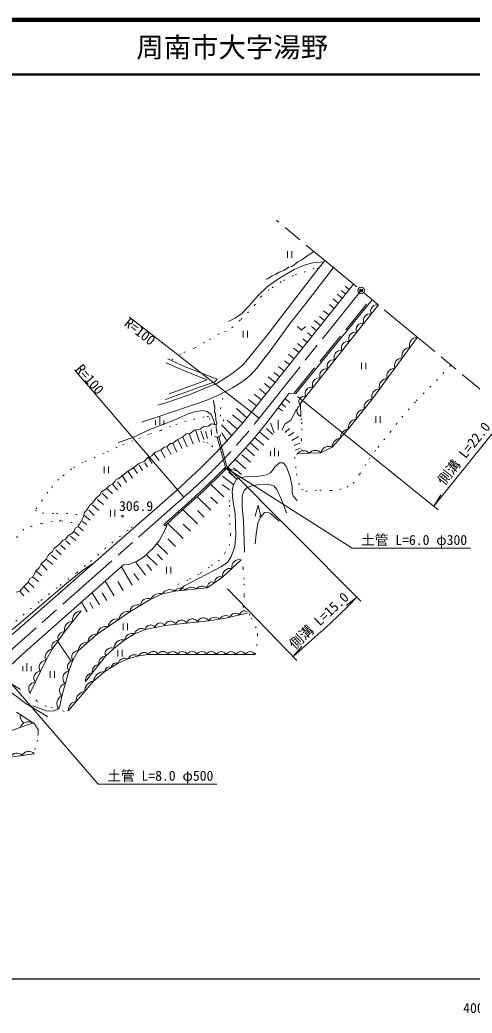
# Model space of a CAD drawing. Units: millimetres, scale not verified. Extents: x 40000 to 680000, y 20000 to 380000.
# Drawn here: x 383738 to 466356, y 198715 to 380000 of the extents above; entities that cross this region are included whole.
import ezdxf
from ezdxf.enums import TextEntityAlignment as Align

# ---------------------------------------------------------------- set-up
doc = ezdxf.new("R2010")
doc.units = ezdxf.units.MM
doc.header["$LTSCALE"] = 1000
doc.header["$PDMODE"] = 32
doc.header["$PDSIZE"] = 500
for name, pattern in [('CHAIN', [18.5, 12, -1.5, 3.5, -1.5]), ('DASHED', [7.5, 6, -1.5]), ('DOTTED', [1.75, 0.25, -1.5])]:
    doc.linetypes.add(name, pattern=pattern)
for name, color, linetype, lineweight in [('M-BGD', 7, 'Continuous', 13), ('M-BMK', 2, 'CHAIN', 13), ('M-BMK-SRVR', 3, 'Continuous', 13), ('M-STR-HTXT', 7, 'Continuous', 13), ('M-TTL', 2, 'Continuous', 140), ('M-TTL-BAND', 7, 'Continuous', 25), ('M-TTL-LINE', 7, 'Continuous', 50)]:
    doc.layers.add(name, color=color, linetype=linetype, lineweight=lineweight)
doc.layers.add('M-OTRS', color=6, linetype='Continuous')
doc.layers.add('M-TTL-TXT', color=7, linetype='Continuous')
doc.styles.add('ＭＳ ゴシック', font='')
doc.styles.get('ＭＳ ゴシック').set_extended_font_data('MS Gothic')

msp = doc.modelspace()

# ---------------------------------------------------------------- linework, layer by layer
at = {"layer": 'M-BGD'}
for p, q in [((432608, 337770), (432608, 336570)), ((433408, 337770), (433408, 336570)), ((426044, 308390), (444664, 331779)), ((442455, 330620), (443242, 329993)), ((443155, 331401), (443894, 330812)), ((440958, 329055), (441899, 328306)), ((441696, 329906), (442600, 329186)), ((439230, 326917), (440187, 326155)), ((440273, 328021), (441129, 327339)), ((437562, 325115), (438662, 324239)), ((438448, 325876), (439376, 325137)), ((424534, 323244), (424534, 322044)), ((425334, 323244), (425334, 322044)), ((436273, 322895), (437080, 322252)), ((437026, 324006), (437913, 323299)), ((434426, 320929), (435406, 320149)), ((435447, 321801), (436226, 321180)), ((433725, 320109), (434734, 319306)), ((432108, 317785), (432974, 317095)), ((432802, 318971), (433822, 318159)), ((446160, 317419), (446160, 316219)), ((446960, 317419), (446960, 316219)), ((430165, 315648), (431179, 314840)), ((430955, 316750), (432023, 315900)), ((429091, 314843), (430371, 313825)), ((427512, 312630), (428680, 311700)), ((428444, 313615), (429521, 312758)), ((425501, 310687), (426953, 309531)), ((426566, 311700), (427860, 310670)), ((433069, 310082), (432179, 310882)), ((423326, 309071), (425208, 307367)), ((431695, 308633), (430921, 309216)), ((432289, 309316), (431504, 309988)), ((408529, 306064), (408529, 306964)), ((409279, 306064), (409279, 307564)), ((410029, 306064), (410029, 306964)), ((421584, 306925), (423457, 305300)), ((422566, 307937), (424434, 306441)), ((430195, 304653), (429529, 306434)), ((430931, 305216), (430953, 307018)), ((448784, 307642), (448784, 306442)), ((449584, 307642), (449584, 306442)), ((416529, 303010), (415795, 305164)), ((417315, 303420), (416817, 304976)), ((418033, 303604), (417678, 304854)), ((418771, 304191), (418682, 305263)), ((419809, 304519), (419610, 305511)), ((420586, 306100), (422449, 304153)), ((420609, 304619), (421566, 303174)), ((429196, 303330), (427503, 304809)), ((429935, 304334), (428766, 305389)), ((432227, 304703), (432988, 305399)), ((432831, 304074), (433814, 304711)), ((413359, 301741), (412562, 303396)), ((414330, 302096), (413488, 303842)), ((415412, 302547), (414677, 304500)), ((427342, 301439), (425825, 302813)), ((428284, 302399), (426634, 303744)), ((433402, 303202), (434643, 303942)), ((410275, 300076), (409520, 301472)), ((411384, 300700), (410597, 302073)), ((412431, 301111), (411656, 302700)), ((426602, 300408), (424979, 301879)), ((429497, 300361), (429497, 301261)), ((430247, 300361), (430247, 301861)), ((430997, 300361), (430997, 301261)), ((433815, 302314), (434888, 302742)), ((434052, 301472), (434947, 301799)), ((407081, 298404), (406550, 299141)), ((407935, 299021), (407147, 300204)), ((409204, 299589), (408232, 300857)), ((425041, 298080), (423047, 299746)), ((425893, 299273), (424302, 300592)), ((399125, 298490), (399125, 297290)), ((399925, 298490), (399925, 297290)), ((404343, 296365), (403458, 297638)), ((405214, 297227), (404519, 298220)), ((406119, 297762), (405548, 298702)), ((423434, 296127), (421914, 297431)), ((424232, 296993), (422743, 298243)), ((402220, 294814), (401583, 295679)), ((403213, 295534), (402422, 296816)), ((422802, 295157), (420761, 296697)), ((376645, 262846), (412267, 294068)), ((400665, 293508), (399611, 294495)), ((401583, 294179), (400640, 295238)), ((420996, 292919), (418589, 295271)), ((422011, 294225), (420701, 295206)), ((398990, 291521), (397870, 292460)), ((399834, 292554), (398766, 293586)), ((418645, 290512), (416136, 292962)), ((419820, 291715), (418617, 292891)), ((397333, 289531), (396327, 290501)), ((398145, 290440), (396999, 291462)), ((400318, 290545), (400318, 289345)), ((401118, 290545), (401118, 289345)), ((416195, 288003), (413523, 290612)), ((417420, 289257), (416166, 290482)), ((395953, 287882), (395127, 288470)), ((396563, 288711), (395421, 289573)), ((427502, 289405), (428002, 289405)), ((394568, 285816), (393621, 286647)), ((395276, 286735), (394393, 287558)), ((413586, 285332), (410730, 288121)), ((414890, 286668), (413555, 287972)), ((392902, 284234), (392143, 284945)), ((393935, 284950), (392995, 285780)), ((412191, 283904), (410763, 285299)), ((391299, 282334), (390303, 283253)), ((392054, 283337), (391224, 284154)), ((410797, 282476), (408789, 284437)), ((389735, 280585), (388541, 281575)), ((390467, 281516), (389533, 282316)), ((406697, 278666), (404847, 281063)), ((408835, 280468), (406831, 282426)), ((409816, 281472), (408812, 282453)), ((387765, 278506), (386668, 279461)), ((388749, 279539), (387614, 280690)), ((404284, 276840), (402303, 280161)), ((407806, 279522), (406950, 280631)), ((410522, 280181), (410522, 278981)), ((411322, 280181), (411322, 278981)), ((387142, 277477), (386120, 278288)), ((400963, 274859), (399350, 277563)), ((402623, 275850), (401633, 277510)), ((405499, 277741), (404574, 278939)), ((384437, 274866), (383742, 275739)), ((385445, 275539), (384484, 276600)), ((386310, 276424), (385235, 277344)), ((398259, 273246), (396945, 275448)), ((399611, 274053), (398804, 275405)), ((396057, 271933), (394987, 273726)), ((397158, 272589), (396501, 273690)), ((402594, 269828), (402594, 268628)), ((403394, 269828), (403394, 268628)), ((401652, 265018), (401652, 263818)), ((402452, 265018), (402452, 263818)), ((384281, 261115), (384281, 262015)), ((385031, 261115), (385031, 262615)), ((385781, 261115), (385781, 262015)), ((389282, 261140), (389282, 259940)), ((390082, 261140), (390082, 259940))]:
    msp.add_line(p, q, dxfattribs=at)
at = {"layer": 'M-BGD', "linetype": 'DASHED'}
for p, q in [((433776, 311829), (447876, 329118)), ((421351, 298146), (419810, 303831)), ((421635, 298247), (420099, 303912)), ((393062, 262993), (390655, 266539))]:
    msp.add_line(p, q, dxfattribs=at)
at = {"layer": 'M-BGD'}
for points in [[(428637, 332653), (429065, 332712), (429823, 333311), (430440, 333511), (431123, 333959), (431982, 334273), (432799, 334836), (433460, 334992), (434508, 335818), (435108, 336115), (435905, 336674), (437459, 337748)], [(408932, 309682), (410415, 310081), (414652, 311577), (419799, 313723), (422482, 315369), (424468, 316986), (425254, 317926), (428750, 322185), (437968, 334273), (439468, 336083)], [(421864, 324965), (423016, 325554), (424215, 326377), (425578, 327743), (427272, 329705), (428972, 331310), (431167, 332838), (433838, 334457), (435838, 335312), (437252, 335627), (439247, 335817)], [(406034, 306585), (411855, 308499), (417880, 310600), (420149, 311592), (422574, 312847), (424331, 313955), (425906, 315220), (426943, 316353), (429664, 319855), (433126, 324630), (435984, 328227), (441016, 334801)], [(388823, 252807), (384822, 255212), (381088, 258024), (379888, 259142), (379516, 259867), (384078, 264129), (402695, 280507), (403666, 280593), (405061, 281147), (406332, 281964), (408075, 283578), (409174, 284901), (410459, 287337), (410648, 288048), (413993, 291032), (417294, 294004), (420932, 297563), (422712, 299376), (426313, 303351), (428692, 306267), (430836, 309104), (432921, 311865), (434150, 311813), (448107, 328926)], [(435082, 307625), (435005, 310055), (449253, 327977)], [(434432, 324042), (435182, 323342), (435932, 324042)], [(456352, 322095), (448080, 310763), (443728, 305277), (440765, 302036), (438737, 300977), (434464, 300836)], [(410368, 310695), (416733, 313017), (419345, 313947), (419758, 314416), (413911, 316686), (410784, 318112)], [(411032, 311757), (416472, 313741), (417983, 314279), (413611, 315977), (410465, 317412)], [(419610, 305511), (419574, 306081), (419726, 306401), (419517, 306993), (419484, 308161), (419309, 308399), (419325, 309466), (419207, 309700), (419118, 310612)], [(401712, 302869), (403166, 303322), (404527, 303833), (407481, 305228), (411764, 306878), (414500, 308081), (415914, 308542), (417174, 308683), (417935, 308508), (418693, 307976), (419239, 306629), (419338, 306123)], [(431571, 305117), (432223, 306244), (433235, 306914), (434198, 308840), (434376, 308919)], [(383086, 275534), (383742, 275739), (384538, 276663), (385235, 277344), (385589, 278022), (386120, 278288), (386668, 279461), (387272, 280011), (387614, 280690), (388541, 281575), (388881, 282324), (389730, 282963), (389972, 283483), (391011, 284293), (391631, 285027), (391990, 285177), (392602, 285910), (393214, 286273), (393621, 286647), (393815, 287227), (394393, 287558), (395166, 288954), (395379, 289317), (395487, 289979), (396173, 290797), (396499, 291417), (397096, 291825), (397644, 292659), (398384, 293357), (398590, 293815), (399577, 294457), (400090, 295017), (400640, 295238), (401171, 295790), (401336, 296155), (401754, 296256), (402314, 296729), (403372, 297591), (404519, 298220), (405487, 299002), (406456, 299369), (407147, 300204), (407833, 300437), (408279, 300906), (408499, 301116), (409520, 301472), (410113, 302001), (410597, 302073), (411212, 302681), (411656, 302700), (412357, 303297), (413469, 303833), (414117, 304474), (414843, 304507), (415645, 305136), (416662, 305323), (417364, 305772), (418205, 305865), (418660, 306245), (419574, 306081)], [(412984, 275840), (413709, 276631), (420436, 280165), (421663, 280973), (422352, 282058), (423031, 283875), (423161, 286031), (423080, 289926), (422615, 292334), (422539, 293992), (422723, 295006), (423258, 296030), (424027, 296456), (424909, 296598), (427477, 296697), (428810, 296978), (429492, 297345), (430010, 297955), (430300, 298443), (431139, 299133), (431843, 299133), (432376, 298537), (433054, 296808), (433502, 294823), (433507, 293691), (433748, 292983), (434369, 292260)], [(424770, 282871), (424575, 288556), (424357, 291083), (424319, 293105), (424698, 294106), (425256, 294628), (426153, 294952), (427375, 295180), (429009, 295238), (430126, 294961), (430700, 294285), (431490, 292582), (432475, 290024)], [(426743, 284386), (426928, 286131), (427223, 288123), (427672, 289213), (428396, 290085), (429042, 290119), (429531, 289919), (431076, 288477)], [(426752, 289405), (427252, 291405), (427752, 289405)], [(385552, 254773), (386279, 254743), (388575, 253909), (389853, 253852), (390866, 254259), (391023, 254733), (391430, 256590), (392683, 261140), (393400, 263145), (394420, 264833), (397879, 267869), (403858, 271979), (407671, 274268), (409817, 275226), (412018, 275745), (417983, 276328), (420761, 278272), (424139, 281468)], [(369955, 260363), (373028, 262059), (378431, 265705), (383197, 269409), (392306, 277180), (395253, 279587), (397030, 280713)], [(385610, 257144), (388478, 263079), (389665, 265144), (391911, 268307), (394918, 272147)], [(395755, 259224), (399385, 263878), (400921, 265258), (402903, 266830), (404708, 267956), (406687, 268753), (410202, 269467), (418238, 270305), (421351, 270776), (425425, 271799)], [(392649, 253955), (397199, 259282), (399241, 261061), (401678, 262580), (403500, 263369), (405437, 263916), (407223, 264153), (426728, 264141)], [(335154, 255321), (334129, 255763), (332896, 256305), (330587, 258252), (329482, 259051), (328820, 259110), (328465, 258885), (328158, 257970), (328164, 257061), (328886, 253916), (330360, 249884), (331550, 247816), (333177, 244919), (334668, 242395), (336371, 240992), (337867, 240004), (340709, 239151), (343614, 238762), (346332, 238688), (349027, 238917), (351769, 239624), (356406, 241033), (386145, 251671)], [(383153, 253644), (386403, 251500), (387054, 250416), (387068, 249621)], [(355853, 240865), (356337, 240550), (360005, 240085), (362895, 240043), (367658, 240898), (371344, 242117), (375124, 243677), (378809, 244740), (382000, 245447), (386328, 246063)]]:
    msp.add_lwpolyline(points, dxfattribs=at)
at = {"layer": 'M-BGD', "linetype": 'DOTTED'}
for points in [[(438278, 334647), (437506, 334616), (435934, 334055), (433718, 333340), (431481, 332229), (429281, 330757), (427839, 329500), (426688, 327998), (424001, 325199), (422621, 323892), (421417, 323212), (420103, 322692), (417491, 321100), (415550, 320074), (413194, 319073), (411268, 317892)], [(434464, 300836), (433946, 300191), (434277, 297140), (434687, 295377), (435250, 294350), (435958, 293954), (438542, 294192), (440556, 294084), (442197, 294308), (443528, 294723), (444650, 295440), (445828, 297136), (447520, 299839), (449134, 301981), (451417, 304798), (453541, 307482), (456166, 310491), (459832, 314176), (462484, 317015)], [(421004, 306805), (420419, 307693), (420390, 309011), (421098, 312083)], [(419316, 306237), (418436, 307139), (418204, 307608), (417415, 307546), (414105, 306774), (411308, 305809), (409471, 305066), (407338, 304347), (404399, 303174), (401482, 302021), (399139, 300864), (395293, 299251), (393197, 298035), (390828, 296188), (388864, 293815), (386529, 290486), (387872, 289979), (390442, 289876), (392216, 289906), (395421, 289573)], [(435285, 301334), (435162, 303364), (435267, 306295), (435259, 307024), (433784, 308013)], [(417166, 302964), (417902, 302854), (418802, 302240), (419864, 301348)], [(412600, 276948), (414706, 277912), (416712, 278986), (418749, 280385), (419995, 281219), (421184, 282667), (421984, 284055), (422219, 286088), (422005, 289403), (422038, 292033), (421695, 293635)], [(394594, 287921), (393321, 288250), (391198, 288558), (389639, 288450), (387679, 288066), (385851, 287566), (384493, 287037), (382580, 284909)], [(378317, 266406), (381650, 269155), (387600, 274052), (391107, 276770), (394144, 279150), (396648, 281141), (400539, 284565), (404099, 287344), (405418, 288065)], [(426728, 264141), (427032, 265740), (427146, 267812), (426890, 269018), (425769, 271360), (424548, 272921), (424736, 275074), (424692, 277906), (424534, 279981), (424139, 281468)], [(392649, 253955), (391818, 253757), (390866, 254259), (389729, 254424), (388594, 254694), (386825, 255701), (385610, 257144)], [(387068, 249621), (386991, 248560), (386537, 247090), (386328, 246063)]]:
    msp.add_lwpolyline(points, dxfattribs=at)
at = {"layer": 'M-BGD', "linetype": 'DASHED'}
msp.add_lwpolyline([(421293, 298359), (420720, 297776), (417088, 294223), (413793, 291255), (410015, 287886), (410215, 287662), (410648, 288048)], dxfattribs=at)
at = {"layer": 'M-BGD'}
msp.add_circle((402483, 289404), 150, dxfattribs=at)
for centre, radius, start, end in [((447662, 325151), 1184, 77.18976, 205.83917), ((448990, 326822), 1184, 77.18976, 205.83917), ((446334, 323480), 1184, 77.18976, 205.83917), ((445005, 321810), 1184, 77.18976, 205.83917), ((443677, 320139), 1184, 77.18976, 205.83917), ((456379, 320628), 1467, 91.04866, 196.69815), ((442349, 318468), 1184, 77.18976, 205.83917), ((455000, 318740), 1467, 91.04866, 196.69815), ((441020, 316797), 1184, 77.18976, 205.83917), ((453621, 316851), 1467, 91.04866, 196.69815), ((439692, 315126), 1184, 77.18976, 205.83917), ((452243, 314962), 1467, 91.04866, 196.69815), ((438364, 313456), 1184, 77.18976, 205.83917), ((450864, 313074), 1467, 91.04866, 196.69815), ((437035, 311785), 1184, 77.18976, 205.83917), ((449486, 311185), 1467, 91.04866, 196.69815), ((435674, 310349), 966, 72.18207, 227.20487), ((448182, 309193), 1574, 93.71816, 189.43516), ((336480, 380761), 115149, 311.16026, 321.06034), ((435411, 308644), 1071, 111.56109, 252.1025), ((446731, 307364), 1574, 93.71816, 189.43516), ((445281, 305535), 1574, 93.71816, 189.43516), ((443925, 303608), 1680, 96.76183, 178.36994), ((419728, 304685), 858, 241.11834, 329.98045), ((442456, 301978), 1692, 97.10636, 178.02539), ((435563, 299952), 1410, 42.58844, 141.1927), ((437699, 300023), 1410, 42.58844, 141.1927), ((440177, 300692), 1467, 66.37083, 168.79329), ((421860, 297159), 1111, 82.51368, 136.39127), ((423871, 280059), 1434, 79.24289, 187.58391), ((422182, 278461), 1434, 79.24289, 187.58391), ((418922, 276465), 949, 61.70736, 188.24645), ((420311, 277436), 949, 61.70736, 188.24645), ((411148, 274508), 1512, 54.88467, 151.66148), ((413105, 274890), 1383, 49.34776, 141.81649), ((415094, 275085), 1383, 49.34776, 141.81649), ((417082, 275279), 1383, 49.34776, 141.81649), ((407096, 273066), 1332, 64.43607, 177.5196), ((409335, 273424), 1866, 75.00763, 153.11884), ((394968, 270559), 1589, 91.80556, 192.06537), ((403444, 270447), 1587, 74.87842, 174.13078), ((405189, 271921), 1332, 64.43607, 177.5196), ((424806, 271119), 1015, 64.70822, 164.0085), ((393464, 268639), 1589, 91.80556, 192.06537), ((401451, 269077), 1587, 74.87842, 174.13078), ((411249, 269170), 1088, 27.77913, 164.12667), ((413258, 269379), 1088, 27.77913, 164.12667), ((415267, 269589), 1088, 27.77913, 164.12667), ((417276, 269798), 1088, 27.77913, 164.12667), ((419360, 269683), 1283, 46.21677, 150.96563), ((421324, 270075), 1202, 48.16192, 153.62011), ((423102, 270691), 1015, 44.1955, 164.0085), ((391829, 267176), 1134, 85.86373, 203.38113), ((399458, 267707), 1587, 74.87842, 174.13078), ((406016, 267562), 1366, 60.60511, 163.24399), ((407629, 268618), 952, 31.13194, 171.8522), ((409387, 268975), 952, 31.13194, 171.8522), ((390706, 265594), 1134, 85.86373, 203.38113), ((397714, 266313), 1565, 83.94051, 178.59559), ((402550, 265241), 1628, 77.45286, 179.38349), ((404241, 266695), 1345, 69.71304, 174.20637), ((389882, 263646), 1514, 98.23825, 201.99919), ((394299, 263754), 1086, 83.5969, 214.1556), ((395991, 264787), 1572, 84.22144, 178.31465), ((400429, 264261), 1112, 63.74889, 200.14019), ((408109, 263760), 970, 23.84555, 156.08078), ((409883, 263759), 970, 23.84555, 156.08078), ((411656, 263758), 970, 23.84555, 156.08078), ((413429, 263757), 970, 23.84555, 156.08078), ((415202, 263756), 970, 23.84555, 156.08078), ((416975, 263754), 970, 23.84555, 156.08078), ((418749, 263753), 970, 23.84555, 156.08078), ((420522, 263752), 970, 23.84555, 156.08078), ((422295, 263751), 970, 23.84555, 156.08078), ((424068, 263750), 970, 23.84555, 156.08078), ((425841, 263749), 970, 23.84555, 156.08078), ((388473, 261861), 1218, 89.77217, 218.63433), ((393763, 261885), 1311, 106.03953, 214.57872), ((399468, 262565), 1315, 93.63899, 190.44565), ((402926, 262197), 1305, 63.91102, 162.93149), ((404705, 262805), 1330, 56.60633, 154.93965), ((406408, 263449), 1077, 40.84087, 154.29667), ((387517, 259883), 1218, 89.77217, 218.63433), ((392864, 259867), 1287, 98.09923, 231.09703), ((398258, 261014), 1315, 93.63899, 190.44565), ((399173, 259077), 1985, 88.0379, 174.07213), ((400101, 261038), 860, 65.38123, 178.49289), ((401320, 261798), 860, 65.38123, 178.49289), ((397347, 257540), 1748, 94.85268, 184.13465), ((397048, 259463), 1315, 93.63899, 190.44565), ((386561, 257905), 1218, 89.77217, 218.63433), ((392255, 257587), 1294, 98.81715, 230.37911), ((391973, 255225), 1469, 111.71241, 221.12081), ((395741, 255693), 1727, 94.56972, 184.4176), ((394015, 254176), 1384, 89.81424, 189.17308), ((385589, 253047), 1803, 174.45009, 231.00724), ((385296, 250200), 1672, 60.74168, 158.62413), ((383188, 244858), 1325, 42.54596, 153.65865), ((385352, 245167), 1325, 42.54596, 153.65865)]:
    msp.add_arc(centre, radius, start, end, dxfattribs=at)
at = {"layer": 'M-BMK'}
for p, q in [((473796, 307643), (430628, 343407)), ((427444, 307324), (446070, 330614)), ((377705, 261092), (413665, 292874))]:
    msp.add_line(p, q, dxfattribs=at)
msp.add_arc((348547, 368767), 100000, 310.63049, 322.08927, dxfattribs=at)
at = {"layer": 'M-BMK-SRVR'}
msp.add_circle((446070, 330614), 600, dxfattribs=at)
at = {"layer": 'M-OTRS'}
msp.add_point((446070, 330614), dxfattribs=at)
msp.add_point((446070, 330614), dxfattribs=at)
at = {"layer": 'M-STR-HTXT'}
for p, q in [((427444, 307324), (403795, 325741)), ((413665, 292874), (393731, 316106)), ((434437, 311236), (460167, 290601)), ((459387, 291227), (473025, 308281)), ((421490, 298207), (444428, 283564)), ((421490, 298207), (422717, 296783)), ((421490, 298207), (423298, 297693)), ((421691, 298336), (446006, 273910)), ((459387, 291227), (460639, 293339)), ((444428, 283564), (466075, 283564)), ((421697, 276152), (434330, 263093)), ((445300, 274619), (443359, 273115)), ((433634, 263813), (436456, 266312)), ((433634, 263813), (435228, 265680)), ((382283, 258778), (398071, 240527)), ((382283, 258778), (383869, 257770)), ((398071, 240527), (419718, 240527))]:
    msp.add_line(p, q, dxfattribs=at)
msp.add_arc((348547, 368767), 135000, 310.63049, 315.78166, dxfattribs=at)
at = {"layer": 'M-TTL'}
msp.add_line((680000, 380000), (40000, 380000), dxfattribs=at)
at = {"layer": 'M-TTL-BAND'}
msp.add_line((40000, 205000), (579000, 205000), dxfattribs=at)
at = {"layer": 'M-TTL-LINE'}
msp.add_line((40000, 370000), (680000, 370000), dxfattribs=at)

# ---------------------------------------------------------------- texts
at = {"layer": 'M-BGD', "style": 'ＭＳ ゴシック'}
msp.add_text('306.9', height=1833, dxfattribs=at).set_placement((401857, 291272), align=Align.MIDDLE_LEFT)
at = {"layer": 'M-STR-HTXT', "style": 'ＭＳ ゴシック'}
msp.add_text('R=100', height=1833, rotation=322.089, dxfattribs=at).set_placement((403795, 325741), align=Align.TOP_LEFT)
msp.add_text('R=100', height=1833, rotation=310.63, dxfattribs=at).set_placement((393385, 315809), align=Align.BOTTOM_LEFT)
for s, rotation, p in [('側溝 L=22.0', 51.351, (465972, 299942)), ('側溝 L=15.0', 42.955, (439348, 269272))]:
    msp.add_text(s, height=1833, rotation=rotation, dxfattribs=at).set_placement(p, align=Align.BOTTOM_CENTER)
for s, p in [('土管 L=6.0 φ300', (446075, 283614)), ('土管 L=8.0 φ500', (399718, 240577))]:
    msp.add_text(s, height=1833, dxfattribs=at).set_placement(p, align=Align.BOTTOM_LEFT)
at = {"layer": 'M-TTL-BAND', "style": 'ＭＳ ゴシック'}
msp.add_text('400.0', height=1833, dxfattribs=at).set_placement((467844, 198195), align=Align.BOTTOM_CENTER)
at = {"layer": 'M-TTL-TXT', "style": 'ＭＳ ゴシック'}
msp.add_text('周南市大字湯野', height=3666, dxfattribs=at).set_placement((405024, 375000), align=Align.MIDDLE_LEFT)

doc.saveas('drawing.dxf')
